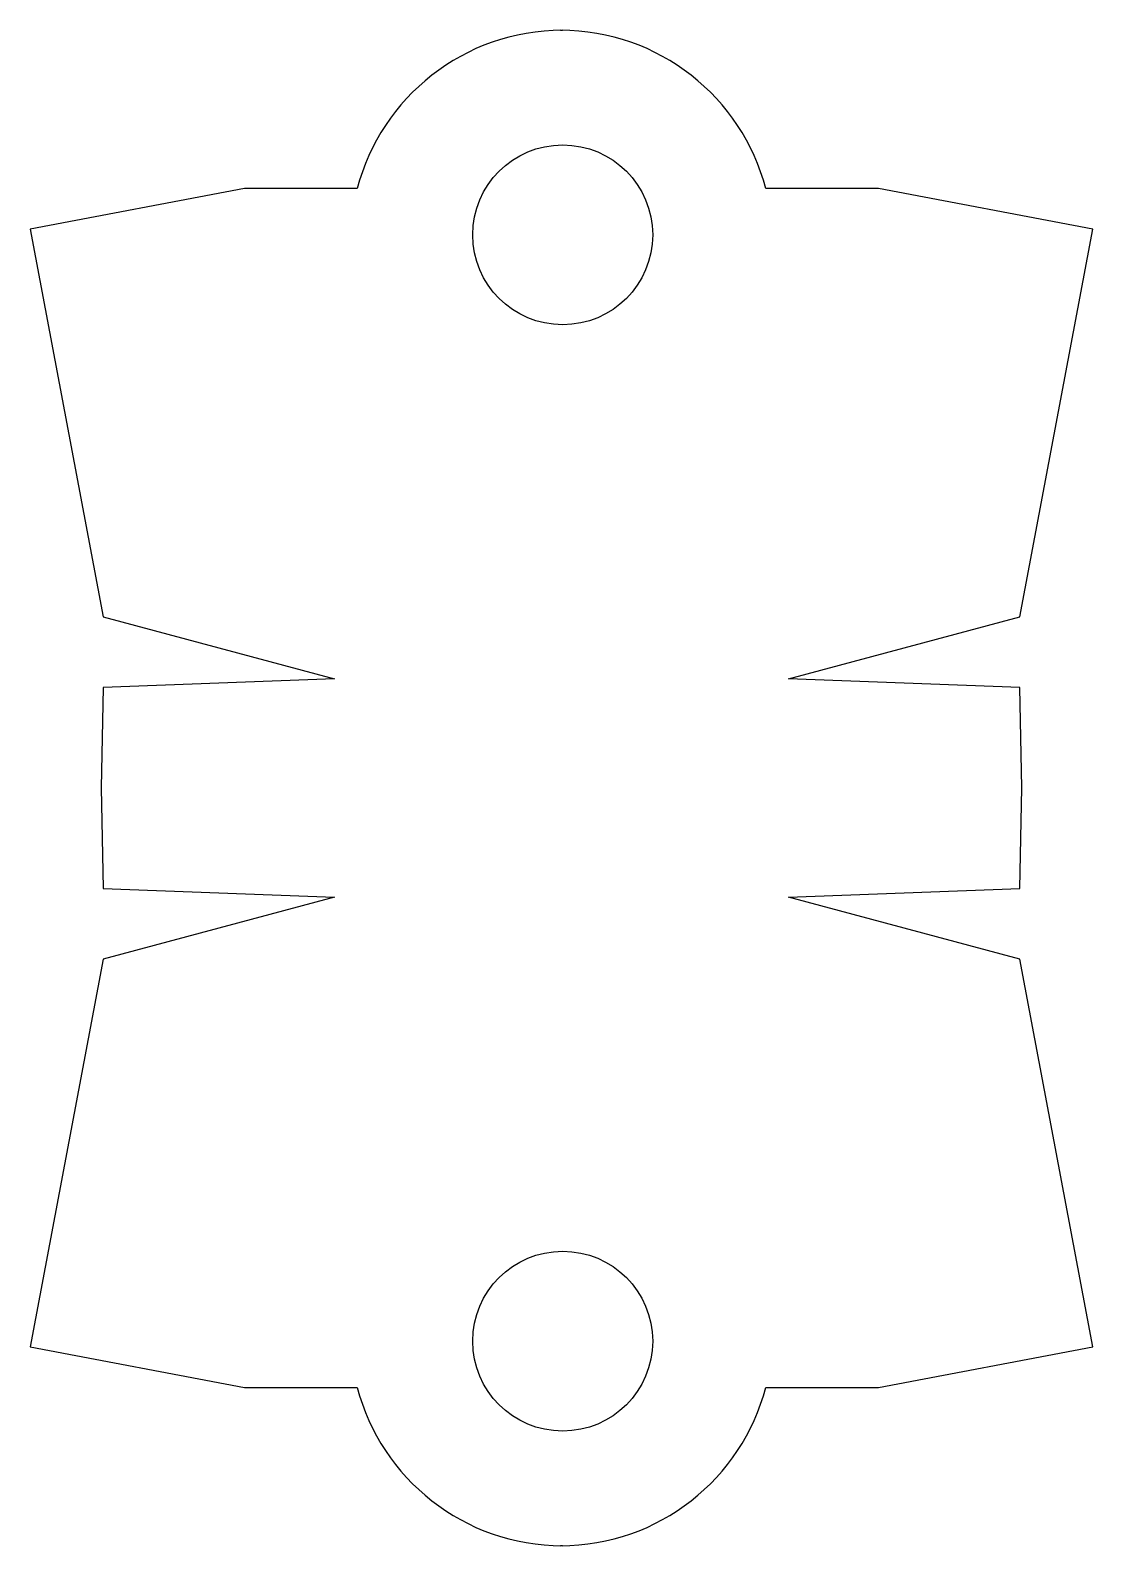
# Model space of a CAD drawing. Header units: centimetres. Extents: x -7.3 to 7.3, y -10.4 to 10.4.
import ezdxf

# ---------------------------------------------------------------- set-up
doc = ezdxf.new("R2010")
doc.units = ezdxf.units.CM
doc.header["$MEASUREMENT"] = 0
doc.layers.add('Camada 1', color=7, linetype='Continuous')

msp = doc.modelspace()

# ---------------------------------------------------------------- linework, layer by layer
at = {"layer": 'Camada 1'}
for points, knots in [([(6.31099, 0.00001), (6.31099, 0.00001), (6.28167, -1.37961), (6.28167, -1.37961), (6.28167, -1.37961), (6.28167, -1.37961), (3.11151, -1.49701), (3.11151, -1.49701), (3.11151, -1.49701), (3.11151, -1.49701), (6.28167, -2.34831), (6.28167, -2.34831), (6.28167, -2.34831), (6.28167, -2.34831), (7.27965, -7.66122), (7.27965, -7.66122), (7.27965, -7.66122), (7.27965, -7.66122), (4.34431, -8.21898), (4.34431, -8.21898), (4.34431, -8.21898), (4.34431, -8.21898), (2.79909, -8.22022), (2.79909, -8.22022), (2.79909, -8.22022), (2.4727, -9.46805), (1.33769, -10.38882), (-0.01248, -10.38882), (-0.01248, -10.38882), (-0.01248, -10.38882), (0.01253, -10.38882), (0.01253, -10.38882), (0.01253, -10.38882), (-1.33761, -10.38882), (-2.4727, -9.46804), (-2.79904, -8.22022), (-2.79904, -8.22022), (-2.79904, -8.22022), (-4.34426, -8.21898), (-4.34426, -8.21898), (-4.34426, -8.21898), (-4.34426, -8.21898), (-7.27963, -7.66118), (-7.27963, -7.66118), (-7.27963, -7.66118), (-7.27963, -7.66118), (-6.2816, -2.34827), (-6.2816, -2.34827), (-6.2816, -2.34827), (-6.2816, -2.34827), (-3.11144, -1.49697), (-3.11144, -1.49697), (-3.11144, -1.49697), (-3.11144, -1.49697), (-6.2816, -1.37957), (-6.2816, -1.37957), (-6.2816, -1.37957), (-6.2816, -1.37957), (-6.31097, 0.00005), (-6.31097, 0.00005), (-6.31097, 0.00005), (-6.31097, 0.00005), (-6.2816, 1.37967), (-6.2816, 1.37967), (-6.2816, 1.37967), (-6.2816, 1.37967), (-3.11144, 1.49709), (-3.11144, 1.49709), (-3.11144, 1.49709), (-3.11144, 1.49709), (-6.28159, 2.34827), (-6.28159, 2.34827), (-6.28159, 2.34827), (-6.28159, 2.34827), (-7.27963, 7.66124), (-7.27963, 7.66124), (-7.27963, 7.66124), (-7.27963, 7.66124), (-4.34426, 8.21898), (-4.34426, 8.21898), (-4.34426, 8.21898), (-4.34426, 8.21898), (-2.79904, 8.22028), (-2.79904, 8.22028), (-2.79904, 8.22028), (-2.47268, 9.46805), (-1.33759, 10.38882), (0.01253, 10.38882), (0.01253, 10.38882), (0.01253, 10.38882), (-0.01248, 10.38882), (-0.01248, 10.38882), (-0.01248, 10.38882), (1.33766, 10.38882), (2.4727, 9.46804), (2.79909, 8.22027), (2.79909, 8.22027), (2.79909, 8.22027), (4.34431, 8.21897), (4.34431, 8.21897), (4.34431, 8.21897), (4.34431, 8.21897), (7.27962, 7.66123), (7.27962, 7.66123), (7.27962, 7.66123), (7.27962, 7.66123), (6.28164, 2.34826), (6.28164, 2.34826), (6.28164, 2.34826), (6.28164, 2.34826), (3.11148, 1.49702), (3.11148, 1.49702), (3.11148, 1.49702), (3.11148, 1.49702), (6.28164, 1.3796), (6.28164, 1.3796), (6.28164, 1.3796), (6.28164, 1.3796), (6.31099, 0.00001), (6.31099, 0.00001)], [0, 0, 0, 0, 0.03225806, 0.03225806, 0.03225806, 0.03225806, 0.06451613, 0.06451613, 0.06451613, 0.06451613, 0.09677419, 0.09677419, 0.09677419, 0.09677419, 0.12903226, 0.12903226, 0.12903226, 0.12903226, 0.16129032, 0.16129032, 0.16129032, 0.16129032, 0.19354839, 0.19354839, 0.19354839, 0.19354839, 0.22580645, 0.22580645, 0.22580645, 0.22580645, 0.25806452, 0.25806452, 0.25806452, 0.25806452, 0.29032258, 0.29032258, 0.29032258, 0.29032258, 0.32258065, 0.32258065, 0.32258065, 0.32258065, 0.35483871, 0.35483871, 0.35483871, 0.35483871, 0.38709677, 0.38709677, 0.38709677, 0.38709677, 0.41935484, 0.41935484, 0.41935484, 0.41935484, 0.4516129, 0.4516129, 0.4516129, 0.4516129, 0.48387097, 0.48387097, 0.48387097, 0.48387097, 0.51612903, 0.51612903, 0.51612903, 0.51612903, 0.5483871, 0.5483871, 0.5483871, 0.5483871, 0.58064516, 0.58064516, 0.58064516, 0.58064516, 0.61290323, 0.61290323, 0.61290323, 0.61290323, 0.64516129, 0.64516129, 0.64516129, 0.64516129, 0.67741935, 0.67741935, 0.67741935, 0.67741935, 0.70967742, 0.70967742, 0.70967742, 0.70967742, 0.74193548, 0.74193548, 0.74193548, 0.74193548, 0.77419355, 0.77419355, 0.77419355, 0.77419355, 0.80645161, 0.80645161, 0.80645161, 0.80645161, 0.83870968, 0.83870968, 0.83870968, 0.83870968, 0.87096774, 0.87096774, 0.87096774, 0.87096774, 0.90322581, 0.90322581, 0.90322581, 0.90322581, 0.93548387, 0.93548387, 0.93548387, 0.93548387, 1, 1, 1, 1]), ([(0.01684, 6.35176), (0.69769, 6.35176), (1.24967, 6.90373), (1.24967, 7.58461), (1.24967, 7.58461), (1.24967, 8.26552), (0.69772, 8.81749), (0.01684, 8.81749), (0.01684, 8.81749), (-0.66404, 8.81749), (-1.21601, 8.26552), (-1.21601, 7.58461), (-1.21601, 7.58461), (-1.21601, 6.90373), (-0.66404, 6.35176), (0.01684, 6.35176)], [0, 0, 0, 0, 0.2, 0.2, 0.2, 0.2, 0.4, 0.4, 0.4, 0.4, 0.6, 0.6, 0.6, 0.6, 1, 1, 1, 1]), ([(-1.21601, -7.58459), (-1.21601, -8.26552), (-0.66404, -8.8175), (0.01684, -8.8175), (0.01684, -8.8175), (0.69769, -8.8175), (1.24967, -8.26555), (1.24967, -7.58459), (1.24967, -7.58459), (1.24967, -6.90376), (0.69772, -6.35176), (0.01684, -6.35176), (0.01684, -6.35176), (-0.66404, -6.35176), (-1.21601, -6.90373), (-1.21601, -7.58459)], [0, 0, 0, 0, 0.2, 0.2, 0.2, 0.2, 0.4, 0.4, 0.4, 0.4, 0.6, 0.6, 0.6, 0.6, 1, 1, 1, 1])]:
    msp.add_open_spline(points, degree=3, knots=knots, dxfattribs=at)

doc.saveas('drawing.dxf')
